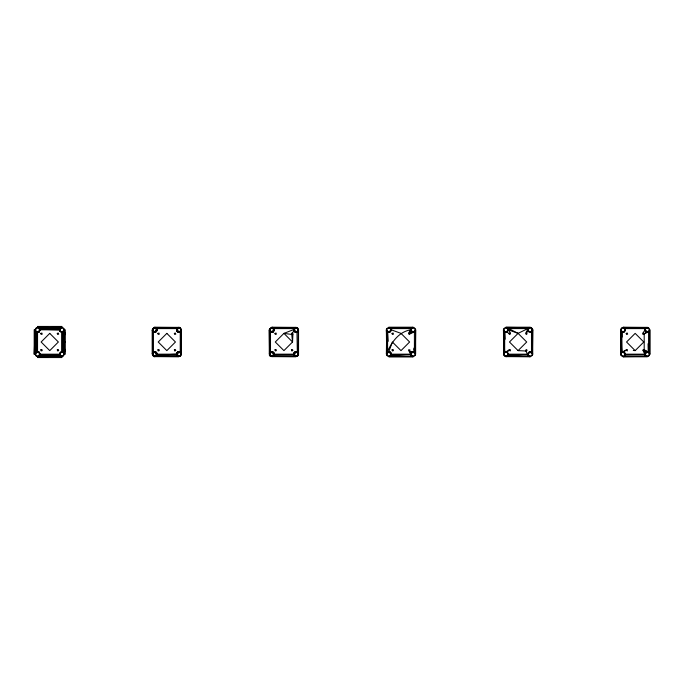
<?xml version="1.0" encoding="UTF-8"?>
<svg xmlns="http://www.w3.org/2000/svg" width="684" height="684" viewBox="0 0 684 684"><rect width="100%" height="100%" fill="white"/><g stroke="black" fill="none" stroke-linecap="round" stroke-linejoin="round"><path stroke-width="1.03" d="M643.798 334.459L642.704 334.168L642.994 333.074L644.2 333.766L644.2 350.234L643.396 351.029L642.601 350.234L643.798 349.541L649.03 352.414L649.8 354.192L648.577 356.313L622.97 356.638L620.858 355.415L620.533 329.808L621.747 327.687L648.577 327.687L649.8 329.808L649.8 354.192L649.8 329.808L648.398 332.014M34.2 354.192L35.115 329.808L36.337 327.687L61.945 327.362L64.057 328.585L64.382 329.808L64.382 354.192L63.167 356.313L36.337 356.313L35.115 354.192L35.115 329.808L34.2 329.808L34.2 354.192L35.115 354.192L35.115 329.808L35.44 331.022L37.552 332.244L39.663 331.022L39.997 329.808L39.279 328.081L37.552 327.362L37.552 326.448L61.945 326.448L61.945 327.362L59.833 328.585L59.833 331.022L61.945 332.244L64.057 331.022L64.382 329.808L65.296 329.808L65.296 354.192L64.382 354.192L63.971 352.841L64.382 329.808M292.837 334.168L291.752 334.459L291.452 333.364L292.145 332.971L292.949 333.766L292.538 342L283.92 350.627L275.293 342L283.92 333.373L293.684 329.594L294 328.585L273.831 328.585C273.993 332.851 272.437 331.902 271.719 332.244L273.198 331.749L272.07 332.219M410.802 330.278C410.614 330.936 411.016 326.619 413.196 327.362L415.308 328.585L415.633 329.808L415.308 355.415L413.196 356.638L388.803 356.638L386.691 355.415L386.366 329.808L386.691 328.585L388.803 327.362L413.196 327.362L411.477 328.816L411.477 330.791L413.196 331.783L414.914 330.791L415.179 329.808L414.188 328.089L411.973 327.687L389.983 327.67L387.084 328.816L387.084 330.791L388.803 332.244L390.915 331.022L391.239 329.808L390.581 328.14L388.803 327.362L390.521 328.816L390.521 330.791L387.58 331.92L386.366 329.808L387.58 352.08L387.084 355.184L388.803 356.176L390.521 355.184L390.786 354.192L389.709 351.927L390.915 352.978L391.222 354.5L390.581 355.86L388.803 356.638L413.196 356.638L388.803 356.638M527.86 329.5L528.022 330.74L527.886 330.278M625.364 353.722C625.509 352.987 625.219 357.518 622.97 356.638L647.363 356.638L622.97 356.638M39.946 330.278L39.809 330.74L39.535 328.388L59.961 328.388L61.945 327.362M39.946 353.722C40.176 353.141 39.706 357.339 37.552 356.638L37.552 357.552L61.945 357.552L61.945 356.638L59.833 355.415L59.833 352.978L61.945 351.756L64.057 352.978L64.382 354.192M48.213 327.448L37.552 327.362L39.663 328.585L39.997 329.808L59.508 329.808L60.329 327.978L39.168 327.978M155.567 351.944L157.072 354.192L155.567 356.45L179.028 356.638L154.635 356.638C156.935 356.749 157.961 353.457 156.055 352.217C154.413 350.918 157.619 353.936 156.619 352.773M410.887 330.594L410.939 328.867L410.802 329.329M410.802 353.722C410.614 353.064 411.016 357.381 413.196 356.638M527.886 329.329L527.971 330.594M527.886 353.722C527.697 353.064 528.099 357.381 530.28 356.638L532.391 355.415L532.716 354.192L532.716 329.808L532.391 328.585L530.28 327.362L505.886 327.362L503.775 328.585L503.45 329.808L503.775 355.415L505.886 356.638L530.28 356.638L529.057 356.313L527.86 354.5L508.306 354.5L507.502 356.022L505.886 356.638L504.168 355.184L504.168 353.209L509.452 349.541L510.546 349.832L510.247 350.926L509.05 350.234L506.878 352.482L504.895 352.482M625.364 330.278L625.219 330.74L625.39 329.5M625.364 354.671L625.279 353.406M39.86 330.594L39.997 329.808M39.86 353.406L39.535 355.612L59.961 355.612L61.945 356.638M391.009 328.765L388.803 327.362L413.196 327.362L411.084 328.585L411.084 331.022L409.229 332.971L410.032 333.766L409.229 334.57L408.536 333.364L411.212 328.388M410.887 353.406L410.939 355.133L410.802 354.671M527.971 329.013L525.62 333.364L526.312 334.57L527.116 333.766L526.312 332.971L528.168 331.022L528.168 328.585L530.28 327.362L505.886 327.362L507.998 328.585L510.546 333.364L509.854 334.57L509.05 333.766L509.854 332.971M527.971 353.406L527.886 354.671M625.279 330.594L625.364 329.329M625.279 354.987L625.082 352.978L623.859 351.927L626.535 349.541L627.331 349.541L627.331 350.926L626.134 350.234L621.747 352.08L620.533 354.192L620.533 329.808L621.747 352.08L624.689 353.209L624.689 355.184L623.962 355.911L622.97 356.176L621.252 355.184L621.252 353.209L621.978 352.482M156.619 331.227L156.944 330.594L155.473 332.099L153.421 331.92L153.421 352.08C151.993 351.944 152.13 359.057 156.251 356.022M156.619 355.612L157.072 354.192L155.567 356.45L157.072 354.192L176.592 354.192L178.096 356.45L176.592 354.192L177.9 352.029M177.301 352.474L176.78 353.26L178.276 351.875L180.251 352.08L180.251 331.92C183.098 331.321 179.841 324.276 176.823 328.765L179.028 327.362L154.635 327.362L178.096 327.55L176.592 329.808L177.507 331.714L178.729 332.227M270.873 351.909C264.99 359.733 278.858 355.415 272.942 352.08M294.129 355.612L293.804 354.987L295.18 356.45L293.692 354.5L274.139 354.5L272.651 356.45L296.112 356.638L271.719 356.638C277.362 356.005 270.659 347.823 269.282 354.192L269.282 329.808C274.045 322.463 275.019 333.459 271.719 332.244M294.907 352.072L293.804 353.406L295.36 351.875L297.335 352.08L296.976 332.082L298.549 329.808L297.634 327.901L296.651 327.422L294.59 327.901L293.804 329.013L294.129 328.388M176.592 354.192L156.892 355.133L157.055 354.5L176.609 354.5C179.661 359.28 174.394 352.978 178.173 351.909M414.256 331.997L415.633 329.808L415.633 354.192L414.256 352.003M35.115 354.192L35.44 352.978L37.552 351.756L39.663 352.978L39.997 354.192L39.663 355.415L37.552 356.638L48.213 356.552M527.971 354.987L528.168 352.978L530.28 351.756L531.947 352.414L532.716 354.192L531.494 352.08L531.494 331.92L532.263 329.808L531.494 327.687M625.176 355.235L624.15 356.33L625.407 354.192M648.064 343.727L648.227 351.918L649.492 353.012L648.577 352.08L648.577 331.92L644.2 333.766L646.474 332.073L645.251 331.022L645.251 328.585L647.363 327.362L645.645 328.816L642.994 333.074M647.363 356.638L646.141 356.313L644.944 354.5L645.251 352.978L646.517 351.909L643.798 350.926L645.251 352.978L643.396 351.029L645.251 355.415L646.431 356.45L645.38 355.612L645.747 356.022M293.692 329.5L294.385 328.081L296.112 327.362L271.719 327.362L295.18 327.55C290.529 330.004 297.993 335.126 298.549 329.808L298.549 354.192C298.446 358.39 291.786 356.202 294.129 352.773M507.502 356.022L507.87 355.612L505.886 356.638L507.109 356.313L508.306 354.5L507.998 352.978L507.015 352.029L504.664 352.08L503.749 353.012L503.45 354.192L503.903 354.192M39.997 354.192L59.508 354.192L61.013 356.45L38.484 356.45L39.946 354.671L59.551 354.671L60.329 356.022M59.696 328.867L59.551 329.329L39.946 329.329L38.484 327.55L61.013 327.55L59.696 328.867L39.809 328.867M157.029 330.278L155.858 331.92M156.892 355.133L157.029 354.671M293.718 329.329L295.18 327.55L272.651 327.55L274.027 329.013M293.718 353.722L295.249 351.918M410.776 329.5L411.084 328.585L390.915 328.585L390.025 327.687M625.082 355.415L625.39 354.5L644.944 354.5L645.251 355.415M388.803 331.783L387.811 331.518L387.905 332.073L386.691 331.022L386.366 354.192L386.665 353.012C391.419 342.667 398.456 331.808 410.759 329.808M176.72 329.013L177.412 327.978L155.567 327.55L157.072 329.808L155.764 331.971M176.72 353.406L177.045 352.773M272.035 332.227L274.027 330.594M274.027 354.987L273.335 356.022M292.547 333.074L293.821 330.637L293.684 329.594M273.703 331.227L273.976 330.74L273.446 331.526M415.308 331.022C412.777 332.877 416.086 331.338 414.914 330.791M413.196 331.783L411.973 331.92L410.032 333.766L414.418 331.92L414.418 352.08L412.204 352.482L411.212 354.192L411.477 355.184L413.196 356.176L414.914 355.184L415.179 354.192L413.196 351.756L411.973 352.08L410.759 354.192L411.212 355.612M509.05 333.766L507.109 331.92L504.664 331.92L504.664 352.08L503.45 354.192L504.168 353.209M59.696 353.26L61.013 351.944M152.387 353.26L153.601 351.986M180.063 332.014L181.286 330.74M269.47 353.26L270.855 351.918L269.992 352.474M272.651 356.45L273.976 355.133M297.839 331.526L297.044 332.056L298.369 330.74M390.222 331.783L389.735 332.056L391.06 330.74M390.419 356.022L390.786 355.612L389.735 356.45L391.06 355.133M645.106 328.867L646.431 327.55L622.97 327.362L630.503 327.961M645.106 353.26L645.38 352.773M391.009 355.235L389.983 356.33L391.222 354.5L410.776 354.5L411.973 356.313L410.99 355.235M410.99 328.765L412.016 327.67M508.092 355.235L506.818 356.45L530.28 356.638M528.074 328.765L529.1 327.67L505.886 327.362M645.149 328.765L647.363 327.362L622.97 327.362M35.525 352.841L37.936 351.79M63.971 331.159L62.184 332.227L62.184 351.773L63.603 352.405M294.496 356.022L295.18 356.45L272.899 356.33L274.156 354.192L293.675 354.192C293.616 351.089 298.609 351.089 298.549 354.192L296.984 351.918L298.369 353.26M152.968 352.414L152.506 353.012L152.506 330.988C153.148 322.968 158.62 330.526 157.029 329.329M180.696 331.586L181.166 330.988L181.166 353.012C182.816 355.885 177.951 358.134 176.78 355.133M270.052 352.414L269.582 353.012L269.282 329.808L270.197 331.714L272.634 332.065M297.779 331.586L298.25 330.988L298.25 353.012L297.779 352.414M644.918 329.808L647.363 331.783L649.073 330.791L649.347 329.808L648.355 328.089L646.141 327.687L645.38 328.388L645.747 327.978L623.902 327.55L624.954 328.388L623.902 327.55M624.586 356.022L624.954 355.612L623.902 356.45M387.084 353.209L388.803 351.756L392.377 342L400.995 350.627L409.622 342L400.995 333.373L391.239 329.808M506.733 332.091L507.998 331.022L508.323 329.808L518.079 333.373L526.706 342L518.079 350.627L509.46 342L518.079 333.373L530.28 327.362M531.998 330.791L530.28 331.783L529.288 331.518L528.561 330.791L528.561 328.816L530.28 327.824L532.716 329.808L532.409 353.012L530.579 351.773M622.662 351.773L620.858 352.978L622.107 351.918L621.747 331.92L620.858 331.022L622.081 332.073L622.072 337.135M625.279 329.013L625.407 329.808L623.962 331.518L622.97 331.783L621.252 330.791L621.252 328.816L622.97 327.824L624.689 328.816L624.954 329.808L623.859 332.073L625.082 331.022L625.082 328.585L624.15 327.67L625.082 328.585L645.251 328.585L646.141 327.687M635.162 350.627L643.789 342L635.162 333.373L626.544 342L635.162 350.627L633.281 350.43M39.279 352.474L37.312 351.773L35.901 352.405L35.901 331.595L37.338 332.236L39.279 331.526L38.484 332.056L39.279 331.526L38.484 332.056L39.373 332.116M411.469 328.081L412.264 327.55M411.469 352.474L412.264 351.944M35.901 352.405L37.312 351.773L37.312 332.227L35.525 331.159M63.236 331.868L62.167 332.236L63.603 331.595M39.279 331.526L38.484 332.056M60.218 328.081L61.013 327.55M389.735 356.45L390.53 355.919M156.251 331.629C154.764 332.971 152.181 331.817 152.199 329.808L152.199 354.192C152.122 351.362 156.576 350.978 157.029 353.722M294.496 352.371L294.984 352.029M177.25 328.14L177.849 327.67L155.815 327.67L156.422 328.14M156.422 355.86L155.815 356.33L177.849 356.33L177.25 355.86M294.334 328.14L294.932 327.67L272.651 327.55L273.925 328.765L272.899 327.67L273.446 328.081M272.899 356.33L273.446 355.919M39.373 351.884L38.501 351.952M389.666 351.918L387.905 351.927L386.691 352.978L388.495 351.773L387.58 352.08L387.58 331.92L388.803 332.244M529.348 327.55L528.296 328.388L528.664 327.978L507.502 327.978L508.092 328.765M530.28 351.756L528.296 354.192L528.561 355.184L530.28 356.176L531.998 355.184L531.998 353.209L529.151 352.029M622.662 332.227L621.747 331.92L624.389 331.783M647.363 351.756L645.38 354.192L645.645 355.184L647.363 356.176L649.073 355.184L649.073 353.209L647.363 352.217L646.371 352.482L644.2 350.234L647.363 351.756L646.235 352.029M528.168 331.022L529.057 331.92L531.169 332.073L532.409 330.988L531.194 332.065L532.391 331.022L532.716 329.808L532.263 329.808M38.484 356.45L39.279 355.919L60.218 355.919L61.013 356.45M155.567 332.056L156.927 330.637L156.747 328.585L176.917 328.585L176.737 330.637L179.028 332.244L177.9 331.971M180.217 331.937L180.756 331.526M152.908 352.474L153.849 351.884M506.818 356.45L507.614 355.919L507.066 356.33L529.1 356.33L528.074 355.235M645.636 328.081L646.431 327.55M390.915 352.978L387.811 352.482M505.886 331.783L507.605 330.791L507.998 328.585L528.168 328.585M178.045 351.961L177.558 352.251C179.088 351.08 181.474 352.269 181.465 354.192L181.465 329.808L180.55 331.714L178.054 332.039M389.735 332.056L390.282 331.749M507.092 331.928L504.664 331.92L503.45 329.808L504.664 352.08L505.579 351.773M645.884 352.251L646.158 352.072M528.852 352.217L529.074 352.072M645.935 352.217L646.431 351.944M297.241 331.971C296.745 333.236 293.239 330.817 294.129 331.227M273.446 352.474L273.976 353.26L272.471 351.875L270.496 352.08L270.496 331.92L272.745 332.014M531.314 332.014L530.579 332.227M504.681 352.072L503.749 353.012L503.749 330.988L505.04 332.091M624.09 331.971L622.97 332.244M412.298 351.927L408.827 350.926L408.536 349.832L409.921 349.832L409.63 350.926L411.084 352.978L409.229 351.029L411.084 355.415M272.848 331.971L272.189 332.193M60.799 352.046L61.475 351.807M413.504 332.227L414.418 331.92M647.663 332.227L648.577 331.92M153.421 352.08L156.268 352.38M180.251 331.92L177.814 331.92M412.204 328.089L413.196 327.824M646.371 328.089L647.363 327.824M37.936 332.21L35.901 331.595M38.979 327.824L60.525 327.824M156.055 327.824L177.609 327.824M273.138 327.824L294.693 327.824M390.222 327.824L390.786 328.388L389.735 327.55L411.777 327.824M507.306 327.824L528.852 327.824M624.389 327.824L645.935 327.824M411.58 327.978L390.419 327.978L391.06 328.867M64.382 332.971L65.296 332.971M64.382 333.074L65.296 333.074M64.382 333.364L65.296 333.364M64.382 333.766L65.296 333.766M64.382 334.168L65.296 334.168M64.382 334.459L65.296 334.459M64.382 334.57L65.296 334.57M64.382 342L65.296 342M64.382 349.43L65.296 349.43M64.382 349.541L65.296 349.541M64.382 349.832L65.296 349.832M64.382 350.234L65.296 350.234M64.382 350.636L65.296 350.627M64.382 350.926L65.296 350.926M64.382 351.029L65.296 351.029M624.954 354.192L644.918 354.192M39.809 355.133L59.696 355.133M39.031 356.142L60.474 356.142M156.114 356.142L177.558 356.142M273.198 356.142L294.633 356.142M390.282 356.142L412.264 356.45L411.469 355.919L412.264 356.45M507.357 356.142L529.348 356.45L528.296 355.612L529.348 356.45M624.441 356.142L646.431 356.45M38.979 356.176L60.525 356.176M156.055 356.176L177.609 356.176M273.138 356.176L294.693 356.176M390.222 356.176L411.777 356.176M507.306 356.176L528.852 356.176M624.389 356.176L645.935 356.176M39.946 329.329L59.508 329.808M518.079 350.627L526.312 351.029L527.005 350.636L526.714 349.541L525.517 350.234L528.168 355.415M178.678 332.219L176.78 330.74L177.301 331.526M646.235 331.971L647.363 332.244L646.371 331.518M622.97 351.756L624.09 352.029M504.895 355.911L505.886 356.176L507.605 355.184L507.605 353.209L506.878 352.482M413.196 332.244L411.084 331.022L409.63 333.074L412.298 332.073M388.803 327.824L389.794 328.089M413.196 351.756L414.418 352.08C416.419 354.663 412.272 349.276 414.162 347.908M387.674 331.971L388.495 332.227L387.58 331.92L388.161 341.316M647.663 351.773L648.201 351.909M505.579 332.227L503.775 331.022M413.504 351.773L414.418 352.08M59.961 331.227L61.475 332.193M63.971 352.841L62.184 351.773L63.236 352.132M152.968 331.586L152.506 330.988L153.421 331.92M624.389 352.217L624.176 352.072M529.236 332.005L528.852 331.783M270.873 332.091L269.582 330.988L270.59 331.971M179.815 351.884L181.166 353.012L180.696 352.414M645.935 331.783L646.158 331.928M621.936 332.014L620.833 330.988M297.147 351.986L297.839 352.474M506.929 351.995L507.015 352.029M504.758 331.971L505.117 339.23M518.079 333.373L506.818 327.55M60.799 331.954L61.013 332.056M180.251 352.08L181.286 353.26M412.264 332.056L411.469 331.526M390.786 352.773L389.735 351.944L390.222 352.217M293.718 330.278L295.18 332.056L294.496 331.629M645.884 331.749L646.431 332.056M389.735 327.55L390.53 328.081M389.735 351.944L390.282 352.251M295.18 332.056L293.821 330.637M645.251 328.585L645.645 330.791M152.387 330.74L153.703 332.056M38.484 327.55L39.279 328.081M387.768 332.014L386.691 331.022M269.47 330.74L270.684 332.014M152.908 331.526L153.601 332.014M180.063 351.986L180.756 352.474M645.106 355.133L646.183 356.33L645.149 355.235M294.334 355.86L294.932 356.33L293.718 354.671M624.184 327.687L625.176 328.765M507.605 328.816L505.886 327.824L504.168 328.816L504.168 330.791L504.895 331.518M177.412 356.022L176.72 354.987M645.38 331.227L645.106 330.74M390.53 352.474L391.06 353.26M59.696 330.74L60.218 331.526M273.703 352.773L274.027 353.406M176.72 330.594L177.045 331.227M156.619 328.388L157.055 329.5M63.492 331.689L63.492 352.311M62.877 332.056L62.877 351.944M61.945 332.244L61.945 351.756M37.552 332.244L37.552 351.756M36.62 332.056L36.62 351.944M36.261 331.868L36.261 352.132M36.004 331.689L36.004 352.311M152.712 329.329C157.329 338.631 157.474 320.984 152.712 330.278L153.156 331.116L154.875 331.774L156.388 330.723L156.619 329.808L156.388 328.884L154.875 327.833L153.156 328.491L152.712 329.329M152.712 353.722C157.329 363.024 157.474 345.377 152.712 354.671L153.156 355.509L154.875 356.167L156.388 355.116L156.619 354.192L156.388 353.277L154.875 352.226L153.156 352.884L152.712 353.722M177.105 329.329C181.722 338.631 181.867 320.984 177.105 330.278L177.549 331.116L179.268 331.774L180.781 330.723L181.012 329.808L180.781 328.884L179.268 327.833L177.549 328.491L177.105 329.329M177.105 353.722C181.722 363.024 181.867 345.377 177.105 354.671L177.549 355.509L179.268 356.167L180.781 355.116L181.012 354.192L180.781 353.277L179.268 352.226L177.549 352.884L177.105 353.722M269.795 329.329C274.412 338.631 274.558 320.984 269.795 330.278L270.24 331.116L271.958 331.774L273.472 330.723L273.703 329.808L273.472 328.884L271.958 327.833L270.24 328.491L269.795 329.329M269.795 353.722C274.412 363.024 274.558 345.377 269.795 354.671L270.24 355.509L271.958 356.167L273.472 355.116L273.703 354.192L273.472 353.277L271.958 352.226L270.24 352.884L269.795 353.722M294.188 329.329C298.805 338.631 298.942 320.984 294.188 330.278L294.624 331.116L296.352 331.774L297.865 330.723L298.096 329.808L297.865 328.884L296.352 327.833L294.624 328.491L294.188 329.329M294.188 353.722C298.805 363.024 298.942 345.377 294.188 354.671L294.624 355.509L296.352 356.167L297.865 355.116L298.096 354.192L297.865 353.277L296.352 352.226L294.624 352.884L294.188 353.722M152.883 328.884L152.652 329.808L153.515 331.432L155.336 331.654L156.123 331.116L156.559 329.329L155.336 327.952L154.396 327.833L152.883 328.884M152.883 353.277L152.652 354.192L153.515 355.825L155.336 356.048L156.123 355.509L156.559 353.722L155.336 352.346L154.396 352.226L152.883 353.277M177.276 328.884L177.045 329.808L177.9 331.432L179.73 331.654L180.516 331.116L180.952 329.329L179.73 327.952L178.789 327.833L177.276 328.884M177.276 353.277L177.045 354.192L177.9 355.825L179.73 356.048L180.516 355.509L180.952 353.722L179.73 352.346L178.789 352.226L177.276 353.277M269.966 328.884L269.735 329.808L270.59 331.432L272.42 331.654L273.207 331.116L273.643 329.329L272.42 327.952L271.48 327.833L269.966 328.884M269.966 353.277L269.735 354.192L270.59 355.825L272.42 356.048L273.207 355.509L273.643 353.722L272.42 352.346L271.48 352.226L269.966 353.277M294.359 328.884L294.129 329.808L294.984 331.432L296.813 331.654L297.591 331.116L298.036 329.329L296.813 327.952L295.873 327.833L294.359 328.884M294.359 353.277L294.129 354.192L294.984 355.825L296.813 356.048L297.591 355.509L298.036 353.722L296.813 352.346L295.873 352.226L294.359 353.277M35.842 328.816L35.842 330.791L36.56 331.518L37.552 331.783L39.27 330.791L39.27 328.816L38.543 328.089L37.552 327.824L35.842 328.816M40.826 333.364L41.117 334.459L42.211 334.168L41.921 333.074L40.826 333.364M35.842 353.209L35.842 355.184L36.56 355.911L37.552 356.176L39.27 355.184L39.27 353.209L38.543 352.482L37.552 352.217L35.842 353.209M40.826 349.832L41.117 350.926L42.211 350.636L41.921 349.541L40.826 349.832M57.294 333.364L57.584 334.459L58.679 334.168L58.379 333.074L57.294 333.364M60.226 328.816L60.226 330.791L60.953 331.518L61.945 331.783L63.663 330.791L63.663 328.816L62.937 328.089L61.945 327.824L60.226 328.816M57.294 349.832L57.584 350.926L58.679 350.636L58.379 349.541L57.294 349.832M60.226 353.209L60.226 355.184L60.953 355.911L61.945 356.176L63.663 355.184L63.663 353.209L62.937 352.482L61.945 352.217L60.226 353.209M157.91 333.364L158.201 334.459L159.295 334.168L159.004 333.074L157.91 333.364M157.91 349.832L158.201 350.926L159.295 350.636L159.004 349.541L157.91 349.832M174.369 333.364L174.668 334.459L175.762 334.168L175.463 333.074L174.369 333.364M174.369 349.832L174.668 350.926L175.762 350.636L175.463 349.541L174.369 349.832M274.994 333.364L275.284 334.459L276.379 334.168L276.079 333.074L274.994 333.364M274.994 349.832L275.284 350.926L276.379 350.636L276.079 349.541L274.994 349.832M291.452 349.832L291.752 350.926L292.837 350.636L292.547 349.541L291.452 349.832M392.077 333.364L392.368 334.459L393.462 334.168L393.163 333.074L392.077 333.364M392.077 349.832L392.368 350.926L393.462 350.636L393.163 349.541L392.077 349.832M391.239 354.192L390.915 355.415L410.759 354.192L391.239 354.192M508.323 354.192L507.998 355.415L527.843 354.192L508.323 354.192M626.236 333.364L626.535 334.459L627.621 334.168L627.331 333.074L626.236 333.364M49.752 333.373L41.126 342L49.752 350.627L58.371 342L49.752 333.373M166.836 333.373L158.209 342L166.836 350.627L175.455 342L166.836 333.373M291.752 334.459L283.92 333.373L292.538 342L291.752 334.459M273.138 352.217L272.651 351.944L273.198 352.251M293.855 355.133L293.675 354.192L293.855 355.133"/></g></svg>
